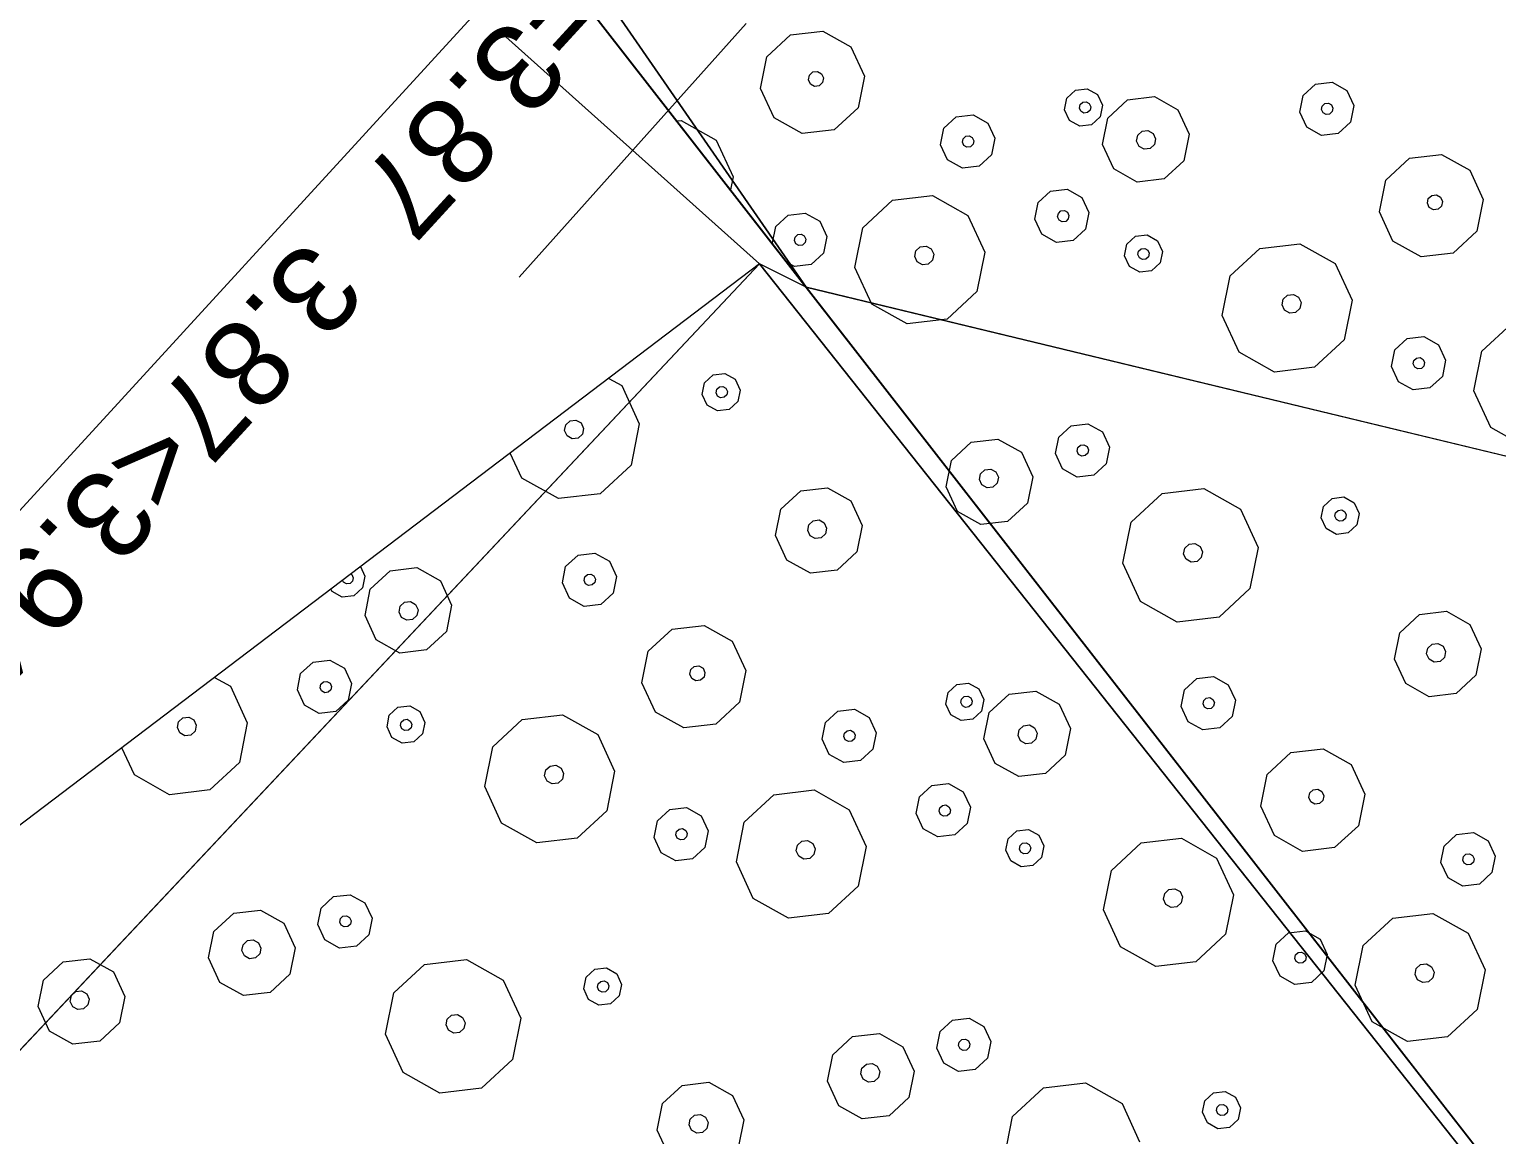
# Model space of a CAD drawing. Header units: metres. Extents: x -2858 to 512, y -1995 to 1252.
# Drawn here: x -927.36 to -923.05, y -895.742 to -892.495 of the extents above; entities that cross this region are included whole.
import ezdxf
from ezdxf.enums import TextEntityAlignment as Align

# ---------------------------------------------------------------- set-up
doc = ezdxf.new("R2010")
doc.units = ezdxf.units.M
for name, color, linetype in [('Calque commun', 7, 'Continuous'), ('Calque11', 7, 'Continuous'), ('Calque27', 7, 'Continuous'), ('Textes', 7, 'Continuous')]:
    doc.layers.add(name, color=color, linetype=linetype)
doc.styles.add('Arial17', font='arial.ttf', dxfattribs={"height": 0.253354})

# ---------------------------------------------------------------- blocks, each defined once
blk = doc.blocks.new('geometrebondepartleger')
at = {"layer": 'Calque11', "color": 7, "linetype": 'Continuous', "lineweight": 9}
blk.add_line((150.3457, 147.4392, 79), (130.1803, 35.9078, 79), dxfattribs=at)
at = {"layer": 'Calque27', "color": 1, "linetype": 'Continuous', "lineweight": 9}
for p, q in [((145, 116.5, 79), (145, 117.5, 79)), ((144.5, 117, 79), (145.5, 117, 79))]:
    blk.add_line(p, q, dxfattribs=at)
blk = doc.blocks.new('pattern')
at = {"layer": 'Calque commun', "color": 54, "linetype": 'Continuous', "lineweight": 9}
for p, q in [((74.8925, 109.1474), (74.9947, 109.2077)), ((74.9947, 109.2077), (75.1128, 109.1965)), ((75.1128, 109.1965), (75.2018, 109.1179)), ((74.8453, 109.0385), (74.8925, 109.1474)), ((75.2018, 109.1179), (75.2276, 109.0021)), ((74.9975, 109.0402), (75.0124, 109.049)), ((75.0124, 109.049), (75.0296, 109.0473)), ((74.8711, 108.9227), (74.8453, 109.0385)), ((74.9906, 109.0243), (74.9975, 109.0402)), ((74.9943, 109.0074), (74.9906, 109.0243)), ((75.0073, 108.996), (74.9943, 109.0074)), ((75.0296, 109.0473), (75.0426, 109.0359)), ((75.0463, 109.019), (75.0394, 109.0031)), ((75.0426, 109.0359), (75.0463, 109.019)), ((74.624, 108.9463), (74.6666, 108.9715)), ((74.6666, 108.9715), (74.7158, 108.9668)), ((74.7158, 108.9668), (74.7529, 108.9341)), ((75.0245, 108.9943), (75.0073, 108.996)), ((75.0394, 109.0031), (75.0245, 108.9943)), ((75.2276, 109.0021), (75.1803, 108.8932)), ((74.6044, 108.901), (74.624, 108.9463)), ((74.7529, 108.9341), (74.7636, 108.8858)), ((74.96, 108.8441), (74.8711, 108.9227)), ((74.6151, 108.8527), (74.6044, 108.901)), ((74.6666, 108.8958), (74.6707, 108.9054)), ((74.6688, 108.8857), (74.6666, 108.8958)), ((74.6766, 108.8788), (74.6688, 108.8857)), ((74.6707, 108.9054), (74.6796, 108.9106)), ((74.6869, 108.8779), (74.6766, 108.8788)), ((74.6796, 108.9106), (74.69, 108.9097)), ((74.6959, 108.8831), (74.6869, 108.8779)), ((74.69, 108.9097), (74.6977, 108.9028)), ((74.7, 108.8927), (74.6959, 108.8831)), ((74.6977, 108.9028), (74.7, 108.8927)), ((74.7636, 108.8858), (74.744, 108.8404)), ((75.1803, 108.8932), (75.0782, 108.8329)), ((75.66, 108.8507), (75.6737, 108.8824)), ((75.6737, 108.8824), (75.7035, 108.9)), ((75.7035, 108.9), (75.738, 108.8967)), ((75.738, 108.8967), (75.7639, 108.8738)), ((74.6522, 108.82), (74.6151, 108.8527)), ((74.744, 108.8404), (74.7014, 108.8153)), ((75.0782, 108.8329), (74.96, 108.8441)), ((75.6675, 108.8169), (75.66, 108.8507)), ((75.6977, 108.8478), (75.7019, 108.8573)), ((75.7, 108.8377), (75.6977, 108.8478)), ((75.7078, 108.8308), (75.7, 108.8377)), ((75.7019, 108.8573), (75.7108, 108.8626)), ((75.7108, 108.8626), (75.7211, 108.8616)), ((75.727, 108.8351), (75.7181, 108.8298)), ((75.7211, 108.8616), (75.7289, 108.8548)), ((75.7312, 108.8446), (75.727, 108.8351)), ((75.7289, 108.8548), (75.7312, 108.8446)), ((75.7714, 108.84), (75.7577, 108.8083)), ((75.7639, 108.8738), (75.7714, 108.84)), ((74.7014, 108.8153), (74.6522, 108.82)), ((75.1683, 108.7714), (75.2109, 108.7965)), ((75.2109, 108.7965), (75.2601, 108.7918)), ((75.2601, 108.7918), (75.2972, 108.7591)), ((75.6934, 108.794), (75.6675, 108.8169)), ((75.7279, 108.7907), (75.6934, 108.794)), ((75.7181, 108.8298), (75.7078, 108.8308)), ((75.7577, 108.8083), (75.7279, 108.7907)), ((75.1487, 108.726), (75.1683, 108.7714)), ((75.2972, 108.7591), (75.308, 108.7108)), ((75.1594, 108.6777), (75.1487, 108.726)), ((75.2109, 108.7209), (75.215, 108.7304)), ((75.2131, 108.7107), (75.2109, 108.7209)), ((75.2209, 108.7039), (75.2131, 108.7107)), ((75.215, 108.7304), (75.2239, 108.7357)), ((75.2312, 108.7029), (75.2209, 108.7039)), ((75.2239, 108.7357), (75.2343, 108.7347)), ((75.2402, 108.7082), (75.2312, 108.7029)), ((75.2343, 108.7347), (75.2421, 108.7278)), ((75.2443, 108.7177), (75.2402, 108.7082)), ((75.2421, 108.7278), (75.2443, 108.7177)), ((75.308, 108.7108), (75.2883, 108.6655)), ((75.8963, 108.6147), (75.9454, 108.7281)), ((75.1965, 108.645), (75.1594, 108.6777)), ((75.2883, 108.6655), (75.2457, 108.6403)), ((75.2457, 108.6403), (75.1965, 108.645)), ((74.7434, 108.5394), (74.8251, 108.5876)), ((74.8251, 108.5876), (74.9197, 108.5786)), ((74.9197, 108.5786), (74.9908, 108.5158)), ((75.9231, 108.494), (75.8963, 108.6147)), ((74.1978, 108.5098), (74.2659, 108.55)), ((74.2659, 108.55), (74.3447, 108.5425)), ((74.3447, 108.5425), (74.404, 108.4901)), ((74.7056, 108.4523), (74.7434, 108.5394)), ((74.1663, 108.4372), (74.1978, 108.5098)), ((74.404, 108.4901), (74.4212, 108.4129)), ((74.9908, 108.5158), (75.0115, 108.4231)), ((75.2209, 108.4494), (75.3231, 108.5098)), ((75.3231, 108.5098), (75.4413, 108.4985)), ((75.4413, 108.4985), (75.5302, 108.42)), ((76.0158, 108.4122), (75.9231, 108.494)), ((74.2736, 108.4372), (74.2885, 108.446)), ((74.2885, 108.446), (74.3057, 108.4444)), ((74.3057, 108.4444), (74.3187, 108.4329)), ((74.7263, 108.3596), (74.7056, 108.4523)), ((74.8219, 108.4409), (74.8274, 108.4536)), ((74.8274, 108.4536), (74.8393, 108.4606)), ((74.8393, 108.4606), (74.8531, 108.4593)), ((74.8531, 108.4593), (74.8635, 108.4502)), ((74.8635, 108.4502), (74.8665, 108.4367)), ((75.1737, 108.3406), (75.2209, 108.4494)), ((76.2453, 108.4633), (76.1388, 108.4005)), ((74.1835, 108.36), (74.1663, 108.4372)), ((74.2667, 108.4213), (74.2736, 108.4372)), ((74.2705, 108.4044), (74.2667, 108.4213)), ((74.2835, 108.393), (74.2705, 108.4044)), ((74.3225, 108.416), (74.3156, 108.4001)), ((74.3187, 108.4329), (74.3225, 108.416)), ((74.4212, 108.4129), (74.3897, 108.3403)), ((74.8249, 108.4274), (74.8219, 108.4409)), ((74.8353, 108.4182), (74.8249, 108.4274)), ((74.849, 108.4169), (74.8353, 108.4182)), ((74.861, 108.424), (74.849, 108.4169)), ((74.8665, 108.4367), (74.861, 108.424)), ((75.0115, 108.4231), (74.9737, 108.336)), ((75.5302, 108.42), (75.556, 108.3042)), ((76.1388, 108.4005), (76.0158, 108.4122)), ((74.2428, 108.3076), (74.1835, 108.36)), ((74.3007, 108.3913), (74.2835, 108.393)), ((74.3156, 108.4001), (74.3007, 108.3913)), ((74.7974, 108.2968), (74.7263, 108.3596)), ((74.3897, 108.3403), (74.3216, 108.3001)), ((74.9737, 108.336), (74.8919, 108.2878)), ((75.1995, 108.2247), (75.1737, 108.3406)), ((75.319, 108.3264), (75.3259, 108.3422)), ((75.3228, 108.3095), (75.319, 108.3264)), ((75.3259, 108.3422), (75.3408, 108.351)), ((75.3408, 108.351), (75.358, 108.3494)), ((75.358, 108.3494), (75.371, 108.3379)), ((75.3748, 108.321), (75.3679, 108.3052)), ((75.371, 108.3379), (75.3748, 108.321)), ((74.3216, 108.3001), (74.2428, 108.3076)), ((74.8919, 108.2878), (74.7974, 108.2968)), ((75.3358, 108.298), (75.3228, 108.3095)), ((75.353, 108.2964), (75.3358, 108.298)), ((75.3679, 108.3052), (75.353, 108.2964)), ((75.556, 108.3042), (75.5088, 108.1953)), ((76.0178, 108.2065), (76.0604, 108.2317)), ((76.0604, 108.2317), (76.1096, 108.227)), ((73.6686, 108.2127), (73.6944, 108.0969)), ((75.2885, 108.1462), (75.1995, 108.2247)), ((75.5088, 108.1953), (75.4066, 108.1349)), ((75.9981, 108.1612), (76.0178, 108.2065)), ((76.1096, 108.227), (76.1467, 108.1942)), ((76.1467, 108.1942), (76.1574, 108.146)), ((75.4066, 108.1349), (75.2885, 108.1462)), ((76.0089, 108.1129), (75.9981, 108.1612)), ((76.0603, 108.156), (76.0645, 108.1656)), ((76.0626, 108.1459), (76.0603, 108.156)), ((76.0704, 108.139), (76.0626, 108.1459)), ((76.0645, 108.1656), (76.0734, 108.1708)), ((76.0734, 108.1708), (76.0838, 108.1699)), ((76.0897, 108.1433), (76.0807, 108.138)), ((76.0838, 108.1699), (76.0915, 108.163)), ((76.0938, 108.1528), (76.0897, 108.1433)), ((76.0915, 108.163), (76.0938, 108.1528)), ((76.1574, 108.146), (76.1378, 108.1006)), ((76.046, 108.0802), (76.0089, 108.1129)), ((76.0807, 108.138), (76.0704, 108.139)), ((76.1378, 108.1006), (76.0952, 108.0755)), ((76.2329, 108.0962), (76.301, 108.1364)), ((76.301, 108.1364), (76.3798, 108.1289)), ((76.3798, 108.1289), (76.439, 108.0765)), ((73.6944, 108.0969), (73.6472, 107.988)), ((74.7716, 108.0267), (74.7913, 108.0721)), ((74.7913, 108.0721), (74.8339, 108.0972)), ((74.8339, 108.0972), (74.8831, 108.0925)), ((74.8831, 108.0925), (74.9202, 108.0598)), ((74.9202, 108.0598), (74.9309, 108.0115)), ((76.0952, 108.0755), (76.046, 108.0802)), ((76.2014, 108.0236), (76.2329, 108.0962)), ((76.439, 108.0765), (76.4563, 107.9993)), ((74.7824, 107.9784), (74.7716, 108.0267)), ((74.8338, 108.0216), (74.8379, 108.0311)), ((74.8361, 108.0115), (74.8338, 108.0216)), ((74.8379, 108.0311), (74.8469, 108.0364)), ((74.8469, 108.0364), (74.8572, 108.0354)), ((74.8572, 108.0354), (74.865, 108.0285)), ((74.8673, 108.0184), (74.8631, 108.0089)), ((74.865, 108.0285), (74.8673, 108.0184)), ((76.2186, 107.9464), (76.2014, 108.0236)), ((76.2944, 108.0062), (76.3013, 108.0221)), ((76.3013, 108.0221), (76.3162, 108.0309)), ((76.3162, 108.0309), (76.3334, 108.0292)), ((76.3334, 108.0292), (76.3464, 108.0178)), ((76.3464, 108.0178), (76.3501, 108.0009)), ((73.6472, 107.988), (73.545, 107.9277)), ((74.1268, 107.9455), (74.1405, 107.9772)), ((74.1405, 107.9772), (74.1703, 107.9948)), ((74.1703, 107.9948), (74.2048, 107.9915)), ((74.2048, 107.9915), (74.2308, 107.9686)), ((74.8194, 107.9457), (74.7824, 107.9784)), ((74.8439, 108.0046), (74.8361, 108.0115)), ((74.8542, 108.0036), (74.8439, 108.0046)), ((74.8631, 108.0089), (74.8542, 108.0036)), ((74.9309, 108.0115), (74.9112, 107.9662)), ((76.2982, 107.9893), (76.2944, 108.0062)), ((76.3111, 107.9779), (76.2982, 107.9893)), ((76.3284, 107.9762), (76.3111, 107.9779)), ((76.3433, 107.985), (76.3284, 107.9762)), ((76.3501, 108.0009), (76.3433, 107.985)), ((76.4563, 107.9993), (76.4248, 107.9267)), ((73.545, 107.9277), (73.4269, 107.939)), ((74.1343, 107.9117), (74.1268, 107.9455)), ((74.1646, 107.9426), (74.1687, 107.9521)), ((74.1668, 107.9325), (74.1646, 107.9426)), ((74.1746, 107.9256), (74.1668, 107.9325)), ((74.1687, 107.9521), (74.1776, 107.9574)), ((74.1776, 107.9574), (74.188, 107.9564)), ((74.1939, 107.9299), (74.1849, 107.9246)), ((74.188, 107.9564), (74.1957, 107.9496)), ((74.198, 107.9394), (74.1939, 107.9299)), ((74.1957, 107.9496), (74.198, 107.9394)), ((74.2383, 107.9349), (74.2245, 107.9031)), ((74.2308, 107.9686), (74.2383, 107.9349)), ((74.8687, 107.941), (74.8194, 107.9457)), ((74.9112, 107.9662), (74.8687, 107.941)), ((75.4718, 107.9067), (75.4856, 107.9385)), ((75.4856, 107.9385), (75.5154, 107.9561)), ((75.5154, 107.9561), (75.5499, 107.9528)), ((75.5499, 107.9528), (75.5758, 107.9299)), ((75.5758, 107.9299), (75.5833, 107.8961)), ((76.2779, 107.894), (76.2186, 107.9464)), ((73.6352, 107.8662), (73.6777, 107.8913)), ((73.6777, 107.8913), (73.727, 107.8866)), ((73.727, 107.8866), (73.764, 107.8539)), ((74.1602, 107.8888), (74.1343, 107.9117)), ((74.1947, 107.8855), (74.1602, 107.8888)), ((74.1849, 107.9246), (74.1746, 107.9256)), ((74.2245, 107.9031), (74.1947, 107.8855)), ((74.4123, 107.8229), (74.5187, 107.8857)), ((74.5187, 107.8857), (74.6417, 107.874)), ((75.4794, 107.873), (75.4718, 107.9067)), ((75.5113, 107.904), (75.5154, 107.9135)), ((75.5135, 107.8939), (75.5113, 107.904)), ((75.5213, 107.887), (75.5135, 107.8939)), ((75.5154, 107.9135), (75.5244, 107.9188)), ((75.5317, 107.886), (75.5213, 107.887)), ((75.5244, 107.9188), (75.5347, 107.9178)), ((75.5406, 107.8913), (75.5317, 107.886)), ((75.5347, 107.9178), (75.5425, 107.9109)), ((75.5447, 107.9008), (75.5406, 107.8913)), ((75.5425, 107.9109), (75.5447, 107.9008)), ((75.5833, 107.8961), (75.5696, 107.8644)), ((76.3567, 107.8865), (76.2779, 107.894)), ((76.4248, 107.9267), (76.3567, 107.8865)), ((73.6155, 107.8208), (73.6352, 107.8662)), ((73.764, 107.8539), (73.7748, 107.8056)), ((74.6417, 107.874), (74.7344, 107.7922)), ((75.5053, 107.8501), (75.4794, 107.873)), ((75.5398, 107.8468), (75.5053, 107.8501)), ((75.5696, 107.8644), (75.5398, 107.8468)), ((76.6734, 107.8186), (76.7416, 107.8588)), ((73.6263, 107.7725), (73.6155, 107.8208)), ((73.6777, 107.8157), (73.6818, 107.8252)), ((73.68, 107.8055), (73.6777, 107.8157)), ((73.6877, 107.7987), (73.68, 107.8055)), ((73.6818, 107.8252), (73.6908, 107.8305)), ((73.6981, 107.7977), (73.6877, 107.7987)), ((73.6908, 107.8305), (73.7011, 107.8295)), ((73.707, 107.803), (73.6981, 107.7977)), ((73.7011, 107.8295), (73.7089, 107.8226)), ((73.7111, 107.8125), (73.707, 107.803)), ((73.7089, 107.8226), (73.7111, 107.8125)), ((73.7748, 107.8056), (73.7551, 107.7603)), ((74.3631, 107.7095), (74.4123, 107.8229)), ((75.1769, 107.7674), (75.245, 107.8077)), ((75.245, 107.8077), (75.3238, 107.8002)), ((75.3238, 107.8002), (75.3831, 107.7478)), ((76.642, 107.746), (76.6734, 107.8186)), ((73.6633, 107.7398), (73.6263, 107.7725)), ((73.7551, 107.7603), (73.7125, 107.7351)), ((74.7344, 107.7922), (74.7613, 107.6715)), ((75.1454, 107.6949), (75.1769, 107.7674)), ((76.7493, 107.746), (76.7642, 107.7548)), ((76.7642, 107.7548), (76.7814, 107.7532)), ((73.7125, 107.7351), (73.6633, 107.7398)), ((74.5312, 107.7096), (74.5461, 107.7184)), ((74.5461, 107.7184), (74.5633, 107.7168)), ((74.5633, 107.7168), (74.5763, 107.7053)), ((75.2525, 107.7031), (75.2674, 107.7119)), ((75.2674, 107.7119), (75.2847, 107.7102)), ((75.3831, 107.7478), (75.4003, 107.6706)), ((75.5446, 107.7018), (75.5872, 107.727)), ((75.5872, 107.727), (75.6364, 107.7223)), ((75.6364, 107.7223), (75.6735, 107.6895)), ((76.6592, 107.6688), (76.642, 107.746)), ((76.7424, 107.7302), (76.7493, 107.746)), ((76.7462, 107.7133), (76.7424, 107.7302)), ((76.7591, 107.7018), (76.7462, 107.7133)), ((76.7814, 107.7532), (76.7944, 107.7417)), ((76.7981, 107.7248), (76.7913, 107.709)), ((76.7944, 107.7417), (76.7981, 107.7248)), ((76.8968, 107.7217), (76.8654, 107.6491)), ((73.2102, 107.6342), (73.292, 107.6824)), ((73.292, 107.6824), (73.3865, 107.6734)), ((73.3865, 107.6734), (73.4576, 107.6106)), ((74.39, 107.5888), (74.3631, 107.7095)), ((74.5243, 107.6937), (74.5312, 107.7096)), ((74.5281, 107.6769), (74.5243, 107.6937)), ((74.541, 107.6654), (74.5281, 107.6769)), ((74.5732, 107.6726), (74.5583, 107.6638)), ((74.58, 107.6884), (74.5732, 107.6726)), ((74.5763, 107.7053), (74.58, 107.6884)), ((74.7613, 107.6715), (74.7121, 107.5581)), ((75.1626, 107.6177), (75.1454, 107.6949)), ((75.2456, 107.6872), (75.2525, 107.7031)), ((75.2494, 107.6703), (75.2456, 107.6872)), ((75.2624, 107.6588), (75.2494, 107.6703)), ((75.2847, 107.7102), (75.2976, 107.6988)), ((75.3014, 107.6819), (75.2945, 107.666)), ((75.2976, 107.6988), (75.3014, 107.6819)), ((75.4003, 107.6706), (75.3688, 107.598)), ((75.5249, 107.6564), (75.5446, 107.7018)), ((75.59, 107.6638), (75.5989, 107.6691)), ((75.5989, 107.6691), (75.6092, 107.6681)), ((75.6735, 107.6895), (75.6842, 107.6413)), ((76.7185, 107.6164), (76.6592, 107.6688)), ((76.7764, 107.7002), (76.7591, 107.7018)), ((76.7913, 107.709), (76.7764, 107.7002)), ((73.1725, 107.5471), (73.2102, 107.6342)), ((74.5583, 107.6638), (74.541, 107.6654)), ((75.2796, 107.6572), (75.2624, 107.6588)), ((75.2945, 107.666), (75.2796, 107.6572)), ((75.5357, 107.6082), (75.5249, 107.6564)), ((75.5858, 107.6543), (75.59, 107.6638)), ((75.5881, 107.6441), (75.5858, 107.6543)), ((75.5959, 107.6372), (75.5881, 107.6441)), ((75.6062, 107.6363), (75.5959, 107.6372)), ((75.6152, 107.6415), (75.6062, 107.6363)), ((75.6092, 107.6681), (75.617, 107.6612)), ((75.6193, 107.6511), (75.6152, 107.6415)), ((75.617, 107.6612), (75.6193, 107.6511)), ((75.6842, 107.6413), (75.6645, 107.5959)), ((76.8654, 107.6491), (76.7972, 107.6089)), ((73.4576, 107.6106), (73.4783, 107.5179)), ((73.6878, 107.5442), (73.79, 107.6046)), ((73.79, 107.6046), (73.9081, 107.5933)), ((73.9081, 107.5933), (73.997, 107.5148)), ((74.4826, 107.507), (74.39, 107.5888)), ((75.2219, 107.5653), (75.1626, 107.6177)), ((75.3688, 107.598), (75.3007, 107.5578)), ((75.5727, 107.5755), (75.5357, 107.6082)), ((75.6645, 107.5959), (75.622, 107.5708)), ((75.835, 107.551), (75.9372, 107.6114)), ((75.9372, 107.6114), (76.0553, 107.6001)), ((76.0553, 107.6001), (76.1442, 107.5216)), ((76.7972, 107.6089), (76.7185, 107.6164)), ((73.1931, 107.4544), (73.1725, 107.5471)), ((73.2887, 107.5357), (73.2942, 107.5484)), ((73.2942, 107.5484), (73.3061, 107.5555)), ((73.3061, 107.5555), (73.3199, 107.5541)), ((73.3199, 107.5541), (73.3303, 107.545)), ((73.3303, 107.545), (73.3333, 107.5315)), ((73.6406, 107.4354), (73.6878, 107.5442)), ((74.7121, 107.5581), (74.6057, 107.4953)), ((75.3007, 107.5578), (75.2219, 107.5653)), ((75.622, 107.5708), (75.5727, 107.5755)), ((75.7878, 107.4422), (75.835, 107.551)), ((73.2917, 107.5222), (73.2887, 107.5357)), ((73.3021, 107.513), (73.2917, 107.5222)), ((73.3159, 107.5117), (73.3021, 107.513)), ((73.3278, 107.5188), (73.3159, 107.5117)), ((73.3333, 107.5315), (73.3278, 107.5188)), ((73.4783, 107.5179), (73.4405, 107.4309)), ((73.997, 107.5148), (74.0228, 107.399)), ((74.6057, 107.4953), (74.4826, 107.507)), ((75.2694, 107.4892), (75.2832, 107.521)), ((75.2832, 107.521), (75.313, 107.5386)), ((75.3051, 107.4888), (75.3092, 107.4984)), ((75.3092, 107.4984), (75.3182, 107.5037)), ((75.313, 107.5386), (75.3475, 107.5353)), ((75.3182, 107.5037), (75.3285, 107.5027)), ((75.3285, 107.5027), (75.3363, 107.4958)), ((75.3475, 107.5353), (75.3734, 107.5124)), ((75.3734, 107.5124), (75.3809, 107.4786)), ((76.1442, 107.5216), (76.1701, 107.4057)), ((73.2643, 107.3916), (73.1931, 107.4544)), ((75.277, 107.4554), (75.2694, 107.4892)), ((75.3029, 107.4325), (75.277, 107.4554)), ((75.3073, 107.4787), (75.3051, 107.4888)), ((75.3151, 107.4718), (75.3073, 107.4787)), ((75.3255, 107.4709), (75.3151, 107.4718)), ((75.3344, 107.4761), (75.3255, 107.4709)), ((75.3385, 107.4857), (75.3344, 107.4761)), ((75.3363, 107.4958), (75.3385, 107.4857)), ((75.3809, 107.4786), (75.3672, 107.4468)), ((73.4405, 107.4309), (73.3588, 107.3826)), ((73.6664, 107.3195), (73.6406, 107.4354)), ((73.7859, 107.4212), (73.7927, 107.437)), ((73.7896, 107.4043), (73.7859, 107.4212)), ((73.7927, 107.437), (73.8076, 107.4458)), ((73.8076, 107.4458), (73.8249, 107.4442)), ((73.8249, 107.4442), (73.8378, 107.4327)), ((73.8416, 107.4158), (73.8347, 107.4)), ((73.8378, 107.4327), (73.8416, 107.4158)), ((75.3374, 107.4293), (75.3029, 107.4325)), ((75.3672, 107.4468), (75.3374, 107.4293)), ((75.8136, 107.3263), (75.7878, 107.4422)), ((75.9331, 107.4279), (75.9399, 107.4438)), ((75.9368, 107.411), (75.9331, 107.4279)), ((75.9498, 107.3996), (75.9368, 107.411)), ((75.9399, 107.4438), (75.9549, 107.4526)), ((75.9549, 107.4526), (75.9721, 107.451)), ((75.9721, 107.451), (75.9851, 107.4395)), ((75.9888, 107.4226), (75.9819, 107.4068)), ((75.9851, 107.4395), (75.9888, 107.4226)), ((73.3588, 107.3826), (73.2643, 107.3916)), ((73.8026, 107.3928), (73.7896, 107.4043)), ((73.8198, 107.3912), (73.8026, 107.3928)), ((73.8347, 107.4), (73.8198, 107.3912)), ((74.0228, 107.399), (73.9756, 107.2901)), ((75.5665, 107.35), (75.6091, 107.3751)), ((75.6091, 107.3751), (75.6583, 107.3704)), ((75.6583, 107.3704), (75.6954, 107.3377)), ((75.967, 107.398), (75.9498, 107.3996)), ((75.9819, 107.4068), (75.967, 107.398)), ((76.1701, 107.4057), (76.1228, 107.2969)), ((74.4846, 107.3013), (74.5272, 107.3265)), ((74.5272, 107.3265), (74.5764, 107.3218)), ((75.5469, 107.3046), (75.5665, 107.35)), ((75.6954, 107.3377), (75.7061, 107.2894)), ((75.9025, 107.2478), (75.8136, 107.3263)), ((73.7553, 107.241), (73.6664, 107.3195)), ((73.9756, 107.2901), (73.8734, 107.2298)), ((74.465, 107.256), (74.4846, 107.3013)), ((74.5764, 107.3218), (74.6135, 107.289)), ((74.6135, 107.289), (74.6243, 107.2408)), ((75.5576, 107.2563), (75.5469, 107.3046)), ((75.6091, 107.2995), (75.6132, 107.309)), ((75.6113, 107.2894), (75.6091, 107.2995)), ((75.6191, 107.2825), (75.6113, 107.2894)), ((75.6132, 107.309), (75.6221, 107.3143)), ((75.6294, 107.2815), (75.6191, 107.2825)), ((75.6221, 107.3143), (75.6325, 107.3133)), ((75.6384, 107.2868), (75.6294, 107.2815)), ((75.6325, 107.3133), (75.6402, 107.3064)), ((75.6425, 107.2963), (75.6384, 107.2868)), ((75.6402, 107.3064), (75.6425, 107.2963)), ((75.7061, 107.2894), (75.6865, 107.2441)), ((76.1228, 107.2969), (76.0207, 107.2365)), ((76.6024, 107.2543), (76.6162, 107.2861)), ((76.6162, 107.2861), (76.646, 107.3037)), ((76.646, 107.3037), (76.6805, 107.3004)), ((76.6805, 107.3004), (76.7064, 107.2775)), ((73.8734, 107.2298), (73.7553, 107.241)), ((74.4757, 107.2077), (74.465, 107.256)), ((74.5272, 107.2508), (74.5313, 107.2604)), ((74.5294, 107.2407), (74.5272, 107.2508)), ((74.5372, 107.2338), (74.5294, 107.2407)), ((74.5313, 107.2604), (74.5402, 107.2656)), ((74.5402, 107.2656), (74.5506, 107.2647)), ((74.5565, 107.2381), (74.5475, 107.2328)), ((74.5506, 107.2647), (74.5584, 107.2578)), ((74.5606, 107.2477), (74.5565, 107.2381)), ((74.5584, 107.2578), (74.5606, 107.2477)), ((74.6243, 107.2408), (74.6046, 107.1954)), ((75.5947, 107.2236), (75.5576, 107.2563)), ((75.6865, 107.2441), (75.6439, 107.2189)), ((76.0207, 107.2365), (75.9025, 107.2478)), ((76.61, 107.2205), (76.6024, 107.2543)), ((76.6402, 107.2515), (76.6444, 107.261)), ((76.6425, 107.2413), (76.6402, 107.2515)), ((76.6503, 107.2345), (76.6425, 107.2413)), ((76.6444, 107.261), (76.6533, 107.2663)), ((76.6533, 107.2663), (76.6636, 107.2653)), ((76.6695, 107.2387), (76.6606, 107.2335)), ((76.6636, 107.2653), (76.6714, 107.2584)), ((76.6737, 107.2483), (76.6695, 107.2387)), ((76.6714, 107.2584), (76.6737, 107.2483)), ((76.7139, 107.2437), (76.7002, 107.2119)), ((76.7064, 107.2775), (76.7139, 107.2437)), ((74.5128, 107.175), (74.4757, 107.2077)), ((74.5475, 107.2328), (74.5372, 107.2338)), ((74.6046, 107.1954), (74.562, 107.1703)), ((74.6997, 107.191), (74.7678, 107.2312)), ((74.7678, 107.2312), (74.8466, 107.2237)), ((74.8466, 107.2237), (74.9059, 107.1713)), ((75.6439, 107.2189), (75.5947, 107.2236)), ((76.1108, 107.175), (76.1534, 107.2001)), ((76.1534, 107.2001), (76.2026, 107.1954)), ((76.2026, 107.1954), (76.2397, 107.1627)), ((76.6359, 107.1976), (76.61, 107.2205)), ((76.6704, 107.1943), (76.6359, 107.1976)), ((76.6606, 107.2335), (76.6503, 107.2345)), ((76.7002, 107.2119), (76.6704, 107.1943)), ((76.8879, 107.1317), (76.9944, 107.1946)), ((76.9944, 107.1946), (77.1174, 107.1828)), ((73.2384, 107.1215), (73.2581, 107.1669)), ((73.2581, 107.1669), (73.3007, 107.192)), ((73.3007, 107.192), (73.3499, 107.1873)), ((73.3499, 107.1873), (73.387, 107.1546)), ((73.387, 107.1546), (73.3977, 107.1063)), ((74.562, 107.1703), (74.5128, 107.175)), ((74.6682, 107.1184), (74.6997, 107.191)), ((74.9059, 107.1713), (74.9231, 107.0941)), ((76.0912, 107.1296), (76.1108, 107.175)), ((76.2397, 107.1627), (76.2505, 107.1145)), ((77.1174, 107.1828), (77.2101, 107.101)), ((73.2492, 107.0732), (73.2384, 107.1215)), ((73.3006, 107.1164), (73.3048, 107.1259)), ((73.3029, 107.1063), (73.3006, 107.1164)), ((73.3048, 107.1259), (73.3137, 107.1312)), ((73.3137, 107.1312), (73.3241, 107.1302)), ((73.3241, 107.1302), (73.3318, 107.1233)), ((73.3341, 107.1132), (73.33, 107.1037)), ((73.3318, 107.1233), (73.3341, 107.1132)), ((74.6854, 107.0412), (74.6682, 107.1184)), ((74.7612, 107.101), (74.7681, 107.1169)), ((74.7681, 107.1169), (74.783, 107.1257)), ((74.783, 107.1257), (74.8002, 107.124)), ((74.8002, 107.124), (74.8132, 107.1126)), ((74.8132, 107.1126), (74.817, 107.0957)), ((76.1019, 107.0814), (76.0912, 107.1296)), ((76.1534, 107.1245), (76.1575, 107.134)), ((76.1556, 107.1144), (76.1534, 107.1245)), ((76.1634, 107.1075), (76.1556, 107.1144)), ((76.1575, 107.134), (76.1664, 107.1393)), ((76.1664, 107.1393), (76.1768, 107.1383)), ((76.1827, 107.1118), (76.1737, 107.1065)), ((76.1768, 107.1383), (76.1846, 107.1315)), ((76.1868, 107.1213), (76.1827, 107.1118)), ((76.1846, 107.1315), (76.1868, 107.1213)), ((76.2505, 107.1145), (76.2308, 107.0691)), ((76.8388, 107.0183), (76.8879, 107.1317)), ((73.2863, 107.0405), (73.2492, 107.0732)), ((73.3107, 107.0994), (73.3029, 107.1063)), ((73.321, 107.0984), (73.3107, 107.0994)), ((73.33, 107.1037), (73.321, 107.0984)), ((73.3977, 107.1063), (73.3781, 107.061)), ((74.765, 107.0841), (74.7612, 107.101)), ((74.778, 107.0727), (74.765, 107.0841)), ((74.7952, 107.071), (74.778, 107.0727)), ((74.8101, 107.0798), (74.7952, 107.071)), ((74.817, 107.0957), (74.8101, 107.0798)), ((74.9231, 107.0941), (74.8916, 107.0215)), ((76.139, 107.0487), (76.1019, 107.0814)), ((76.1737, 107.1065), (76.1634, 107.1075)), ((76.2308, 107.0691), (76.1882, 107.044)), ((77.2101, 107.101), (77.237, 106.9804)), ((73.3355, 107.0358), (73.2863, 107.0405)), ((73.3781, 107.061), (73.3355, 107.0358)), ((73.9387, 107.0015), (73.9524, 107.0333)), ((73.9524, 107.0333), (73.9822, 107.0509)), ((73.9822, 107.0509), (74.0167, 107.0476)), ((74.0167, 107.0476), (74.0426, 107.0247)), ((74.0426, 107.0247), (74.0502, 106.9909)), ((74.7447, 106.9888), (74.6854, 107.0412)), ((76.1882, 107.044), (76.139, 107.0487)), ((77.0069, 107.0185), (77.0218, 107.0273)), ((77.0218, 107.0273), (77.039, 107.0256)), ((77.039, 107.0256), (77.052, 107.0142)), ((73.9462, 106.9678), (73.9387, 107.0015)), ((73.9781, 106.9988), (73.9822, 107.0083)), ((73.9804, 106.9887), (73.9781, 106.9988)), ((73.9881, 106.9818), (73.9804, 106.9887)), ((73.9822, 107.0083), (73.9912, 107.0136)), ((73.9985, 106.9808), (73.9881, 106.9818)), ((73.9912, 107.0136), (74.0015, 107.0126)), ((74.0074, 106.9861), (73.9985, 106.9808)), ((74.0015, 107.0126), (74.0093, 107.0057)), ((74.0116, 106.9956), (74.0074, 106.9861)), ((74.0093, 107.0057), (74.0116, 106.9956)), ((74.0502, 106.9909), (74.0364, 106.9592)), ((74.8235, 106.9813), (74.7447, 106.9888)), ((74.8916, 107.0215), (74.8235, 106.9813)), ((75.6859, 106.943), (75.7677, 106.9913)), ((75.7677, 106.9913), (75.8622, 106.9823)), ((75.8622, 106.9823), (75.9333, 106.9194)), ((76.8656, 106.8977), (76.8388, 107.0183)), ((77, 107.0026), (77.0069, 107.0185)), ((77.0037, 106.9857), (77, 107.0026)), ((77.0167, 106.9742), (77.0037, 106.9857)), ((77.0488, 106.9814), (77.0339, 106.9726)), ((77.0557, 106.9973), (77.0488, 106.9814)), ((77.052, 107.0142), (77.0557, 106.9973)), ((77.237, 106.9804), (77.1878, 106.867)), ((73.9721, 106.9449), (73.9462, 106.9678)), ((74.0066, 106.9416), (73.9721, 106.9449)), ((74.0364, 106.9592), (74.0066, 106.9416)), ((75.1403, 106.9134), (75.2084, 106.9536)), ((75.2084, 106.9536), (75.2871, 106.9461)), ((75.2871, 106.9461), (75.3465, 106.8937)), ((75.6481, 106.8559), (75.6859, 106.943)), ((77.0339, 106.9726), (77.0167, 106.9742)), ((73.6437, 106.8623), (73.7118, 106.9025)), ((73.7118, 106.9025), (73.7906, 106.895)), ((73.7906, 106.895), (73.8499, 106.8426)), ((75.1088, 106.8408), (75.1403, 106.9134)), ((75.3465, 106.8937), (75.3636, 106.8165)), ((75.9333, 106.9194), (75.954, 106.8268)), ((76.1634, 106.8531), (76.2656, 106.9134)), ((76.2656, 106.9134), (76.3838, 106.9022)), ((76.3838, 106.9022), (76.4727, 106.8236)), ((76.9583, 106.8158), (76.8656, 106.8977)), ((73.6122, 106.7897), (73.6437, 106.8623)), ((75.2161, 106.8408), (75.231, 106.8496)), ((75.231, 106.8496), (75.2482, 106.848)), ((75.6688, 106.7633), (75.6481, 106.8559)), ((75.7644, 106.8446), (75.7699, 106.8572)), ((75.7699, 106.8572), (75.7818, 106.8643)), ((75.7818, 106.8643), (75.7956, 106.863)), ((75.7956, 106.863), (75.806, 106.8538)), ((75.806, 106.8538), (75.809, 106.8403)), ((76.1162, 106.7442), (76.1634, 106.8531)), ((77.1878, 106.867), (77.0813, 106.8041)), ((73.7194, 106.7979), (73.7343, 106.8067)), ((73.7343, 106.8067), (73.7515, 106.805)), ((73.8499, 106.8426), (73.8671, 106.7654)), ((74.0114, 106.7966), (74.054, 106.8218)), ((74.054, 106.8218), (74.1032, 106.8171)), ((74.1032, 106.8171), (74.1403, 106.7843)), ((75.126, 106.7636), (75.1088, 106.8408)), ((75.2092, 106.825), (75.2161, 106.8408)), ((75.213, 106.8081), (75.2092, 106.825)), ((75.226, 106.7966), (75.213, 106.8081)), ((75.2482, 106.848), (75.2612, 106.8365)), ((75.265, 106.8196), (75.2581, 106.8038)), ((75.2612, 106.8365), (75.265, 106.8196)), ((75.3636, 106.8165), (75.3322, 106.7439)), ((75.7674, 106.831), (75.7644, 106.8446)), ((75.7778, 106.8219), (75.7674, 106.831)), ((75.7915, 106.8206), (75.7778, 106.8219)), ((75.8035, 106.8276), (75.7915, 106.8206)), ((75.809, 106.8403), (75.8035, 106.8276)), ((75.954, 106.8268), (75.9162, 106.7397)), ((76.4727, 106.8236), (76.4985, 106.7078)), ((77.0813, 106.8041), (76.9583, 106.8158)), ((73.6294, 106.7125), (73.6122, 106.7897)), ((73.7125, 106.782), (73.7194, 106.7979)), ((73.7162, 106.7651), (73.7125, 106.782)), ((73.7292, 106.7536), (73.7162, 106.7651)), ((73.7515, 106.805), (73.7645, 106.7936)), ((73.7682, 106.7767), (73.7613, 106.7608)), ((73.7645, 106.7936), (73.7682, 106.7767)), ((73.8671, 106.7654), (73.8356, 106.6928)), ((73.9918, 106.7513), (74.0114, 106.7966)), ((74.0568, 106.7586), (74.0657, 106.7639)), ((74.0657, 106.7639), (74.0761, 106.7629)), ((74.1403, 106.7843), (74.151, 106.7361)), ((75.1853, 106.7112), (75.126, 106.7636)), ((75.2432, 106.795), (75.226, 106.7966)), ((75.2581, 106.8038), (75.2432, 106.795)), ((73.7464, 106.752), (73.7292, 106.7536)), ((73.7613, 106.7608), (73.7464, 106.752)), ((74.0025, 106.703), (73.9918, 106.7513)), ((74.0527, 106.7491), (74.0568, 106.7586)), ((74.0549, 106.7389), (74.0527, 106.7491)), ((74.0627, 106.7321), (74.0549, 106.7389)), ((74.073, 106.7311), (74.0627, 106.7321)), ((74.082, 106.7363), (74.073, 106.7311)), ((74.0761, 106.7629), (74.0839, 106.756)), ((74.0861, 106.7459), (74.082, 106.7363)), ((74.0839, 106.756), (74.0861, 106.7459)), ((74.151, 106.7361), (74.1314, 106.6907)), ((75.3322, 106.7439), (75.2641, 106.7037)), ((75.7399, 106.7004), (75.6688, 106.7633)), ((75.9162, 106.7397), (75.8344, 106.6914)), ((76.142, 106.6284), (76.1162, 106.7442)), ((76.2615, 106.73), (76.2684, 106.7459)), ((76.2653, 106.7131), (76.2615, 106.73)), ((76.2684, 106.7459), (76.2833, 106.7547)), ((76.2833, 106.7547), (76.3005, 106.753)), ((76.3005, 106.753), (76.3135, 106.7416)), ((76.3173, 106.7247), (76.3104, 106.7088)), ((76.3135, 106.7416), (76.3173, 106.7247)), ((73.6887, 106.6601), (73.6294, 106.7125)), ((73.8356, 106.6928), (73.7675, 106.6526)), ((74.0396, 106.6703), (74.0025, 106.703)), ((74.1314, 106.6907), (74.0888, 106.6656)), ((74.3018, 106.6458), (74.404, 106.7062)), ((74.404, 106.7062), (74.5221, 106.6949)), ((74.5221, 106.6949), (74.6111, 106.6164)), ((75.2641, 106.7037), (75.1853, 106.7112)), ((75.8344, 106.6914), (75.7399, 106.7004)), ((76.2783, 106.7017), (76.2653, 106.7131)), ((76.2955, 106.7), (76.2783, 106.7017)), ((76.3104, 106.7088), (76.2955, 106.7)), ((76.4985, 106.7078), (76.4513, 106.5989)), ((73.7675, 106.6526), (73.6887, 106.6601)), ((74.0888, 106.6656), (74.0396, 106.6703)), ((74.2546, 106.537), (74.3018, 106.6458)), ((76.9603, 106.6102), (77.0029, 106.6353)), ((77.0029, 106.6353), (77.0521, 106.6306)), ((73.7363, 106.584), (73.75, 106.6158)), ((73.75, 106.6158), (73.7798, 106.6334)), ((73.7719, 106.5837), (73.776, 106.5932)), ((73.776, 106.5932), (73.785, 106.5985)), ((73.7798, 106.6334), (73.8143, 106.6301)), ((73.785, 106.5985), (73.7953, 106.5975)), ((73.7953, 106.5975), (73.8031, 106.5906)), ((73.8143, 106.6301), (73.8402, 106.6072)), ((73.8402, 106.6072), (73.8478, 106.5734)), ((74.6111, 106.6164), (74.6369, 106.5005)), ((76.231, 106.5498), (76.142, 106.6284)), ((76.4513, 106.5989), (76.3491, 106.5386)), ((76.9407, 106.5648), (76.9603, 106.6102)), ((77.0521, 106.6306), (77.0892, 106.5979)), ((77.0892, 106.5979), (77.0999, 106.5496)), ((73.7438, 106.5502), (73.7363, 106.584)), ((73.7697, 106.5273), (73.7438, 106.5502)), ((73.7742, 106.5735), (73.7719, 106.5837)), ((73.782, 106.5667), (73.7742, 106.5735)), ((73.7923, 106.5657), (73.782, 106.5667)), ((73.8012, 106.5709), (73.7923, 106.5657)), ((73.8054, 106.5805), (73.8012, 106.5709)), ((73.8031, 106.5906), (73.8054, 106.5805)), ((73.8478, 106.5734), (73.834, 106.5416)), ((76.3491, 106.5386), (76.231, 106.5498)), ((76.9514, 106.5165), (76.9407, 106.5648)), ((77.0028, 106.5597), (77.007, 106.5692)), ((77.0051, 106.5495), (77.0028, 106.5597)), ((77.0129, 106.5427), (77.0051, 106.5495)), ((77.007, 106.5692), (77.0159, 106.5745)), ((77.0159, 106.5745), (77.0263, 106.5735)), ((77.0263, 106.5735), (77.034, 106.5666)), ((77.0363, 106.5565), (77.0322, 106.547)), ((77.034, 106.5666), (77.0363, 106.5565)), ((77.0999, 106.5496), (77.0803, 106.5043)), ((73.8042, 106.5241), (73.7697, 106.5273)), ((73.834, 106.5416), (73.8042, 106.5241)), ((74.2804, 106.4211), (74.2546, 106.537)), ((74.3999, 106.5227), (74.4068, 106.5386)), ((74.4037, 106.5059), (74.3999, 106.5227)), ((74.4166, 106.4944), (74.4037, 106.5059)), ((74.4068, 106.5386), (74.4217, 106.5474)), ((74.4217, 106.5474), (74.4389, 106.5458)), ((74.4389, 106.5458), (74.4519, 106.5343)), ((74.4556, 106.5174), (74.4488, 106.5016)), ((74.4519, 106.5343), (74.4556, 106.5174)), ((76.9885, 106.4838), (76.9514, 106.5165)), ((77.0232, 106.5417), (77.0129, 106.5427)), ((77.0322, 106.547), (77.0232, 106.5417)), ((77.1754, 106.4998), (77.2435, 106.54)), ((77.2435, 106.54), (77.3223, 106.5325)), ((77.3223, 106.5325), (77.3815, 106.4801)), ((74.0334, 106.4448), (74.0759, 106.4699)), ((74.0759, 106.4699), (74.1251, 106.4652)), ((74.1251, 106.4652), (74.1622, 106.4325)), ((74.4339, 106.4928), (74.4166, 106.4944)), ((74.4488, 106.5016), (74.4339, 106.4928)), ((74.6369, 106.5005), (74.5897, 106.3917)), ((75.7141, 106.4304), (75.7338, 106.4757)), ((75.7338, 106.4757), (75.7764, 106.5008)), ((75.7764, 106.5008), (75.8256, 106.4962)), ((75.8256, 106.4962), (75.8626, 106.4634)), ((75.8626, 106.4634), (75.8734, 106.4152)), ((77.0377, 106.4791), (76.9885, 106.4838)), ((77.0803, 106.5043), (77.0377, 106.4791)), ((77.1439, 106.4272), (77.1754, 106.4998)), ((77.3815, 106.4801), (77.3988, 106.4029)), ((74.0137, 106.3994), (74.0334, 106.4448)), ((74.1622, 106.4325), (74.173, 106.3842)), ((74.3694, 106.3426), (74.2804, 106.4211)), ((75.7249, 106.3821), (75.7141, 106.4304)), ((75.7763, 106.4252), (75.7804, 106.4348)), ((75.7786, 106.4151), (75.7763, 106.4252)), ((75.7804, 106.4348), (75.7894, 106.44)), ((75.7894, 106.44), (75.7997, 106.439)), ((75.7997, 106.439), (75.8075, 106.4322)), ((75.8098, 106.422), (75.8056, 106.4125)), ((75.8075, 106.4322), (75.8098, 106.422)), ((77.1611, 106.35), (77.1439, 106.4272)), ((77.2369, 106.4099), (77.2438, 106.4257)), ((77.2438, 106.4257), (77.2587, 106.4345)), ((77.2587, 106.4345), (77.2759, 106.4329)), ((77.2759, 106.4329), (77.2889, 106.4214)), ((77.2889, 106.4214), (77.2926, 106.4045)), ((74.0244, 106.3512), (74.0137, 106.3994)), ((74.0759, 106.3943), (74.08, 106.4038)), ((74.0781, 106.3842), (74.0759, 106.3943)), ((74.0859, 106.3773), (74.0781, 106.3842)), ((74.08, 106.4038), (74.089, 106.4091)), ((74.0963, 106.3763), (74.0859, 106.3773)), ((74.089, 106.4091), (74.0993, 106.4081)), ((74.1052, 106.3816), (74.0963, 106.3763)), ((74.0993, 106.4081), (74.1071, 106.4012)), ((74.1093, 106.3911), (74.1052, 106.3816)), ((74.1071, 106.4012), (74.1093, 106.3911)), ((74.173, 106.3842), (74.1533, 106.3389)), ((74.5897, 106.3917), (74.4875, 106.3313)), ((75.0693, 106.3491), (75.083, 106.3809)), ((75.083, 106.3809), (75.1128, 106.3985)), ((75.1128, 106.3985), (75.1473, 106.3952)), ((75.1473, 106.3952), (75.1732, 106.3723)), ((75.7619, 106.3494), (75.7249, 106.3821)), ((75.7864, 106.4082), (75.7786, 106.4151)), ((75.7967, 106.4072), (75.7864, 106.4082)), ((75.8056, 106.4125), (75.7967, 106.4072)), ((75.8734, 106.4152), (75.8537, 106.3698)), ((77.2407, 106.393), (77.2369, 106.4099)), ((77.2536, 106.3815), (77.2407, 106.393)), ((77.2709, 106.3799), (77.2536, 106.3815)), ((77.2858, 106.3887), (77.2709, 106.3799)), ((77.2926, 106.4045), (77.2858, 106.3887)), ((77.3988, 106.4029), (77.3673, 106.3304)), ((74.0615, 106.3184), (74.0244, 106.3512)), ((74.1533, 106.3389), (74.1107, 106.3137)), ((74.4875, 106.3313), (74.3694, 106.3426)), ((75.0768, 106.3153), (75.0693, 106.3491)), ((75.1071, 106.3463), (75.1112, 106.3558)), ((75.1093, 106.3361), (75.1071, 106.3463)), ((75.1171, 106.3293), (75.1093, 106.3361)), ((75.1112, 106.3558), (75.1201, 106.3611)), ((75.1201, 106.3611), (75.1305, 106.3601)), ((75.1364, 106.3335), (75.1274, 106.3283)), ((75.1305, 106.3601), (75.1382, 106.3532)), ((75.1405, 106.3431), (75.1364, 106.3335)), ((75.1382, 106.3532), (75.1405, 106.3431)), ((75.1808, 106.3385), (75.167, 106.3067)), ((75.1732, 106.3723), (75.1808, 106.3385)), ((75.8112, 106.3447), (75.7619, 106.3494)), ((75.8537, 106.3698), (75.8112, 106.3447)), ((76.4143, 106.3104), (76.4281, 106.3421)), ((76.4281, 106.3421), (76.4579, 106.3597)), ((76.4579, 106.3597), (76.4924, 106.3564)), ((76.4924, 106.3564), (76.5183, 106.3335)), ((76.5183, 106.3335), (76.5258, 106.2998)), ((77.2204, 106.2976), (77.1611, 106.35)), ((74.1107, 106.3137), (74.0615, 106.3184)), ((74.5777, 106.2698), (74.6202, 106.2949)), ((74.6202, 106.2949), (74.6695, 106.2903)), ((74.6695, 106.2903), (74.7065, 106.2575)), ((75.1027, 106.2924), (75.0768, 106.3153)), ((75.1372, 106.2891), (75.1027, 106.2924)), ((75.1274, 106.3283), (75.1171, 106.3293)), ((75.167, 106.3067), (75.1372, 106.2891)), ((75.3548, 106.2265), (75.4612, 106.2894)), ((75.4612, 106.2894), (75.5842, 106.2776)), ((76.4219, 106.2766), (76.4143, 106.3104)), ((76.4538, 106.3076), (76.4579, 106.3172)), ((76.456, 106.2975), (76.4538, 106.3076)), ((76.4638, 106.2906), (76.456, 106.2975)), ((76.4579, 106.3172), (76.4669, 106.3224)), ((76.4742, 106.2896), (76.4638, 106.2906)), ((76.4669, 106.3224), (76.4772, 106.3214)), ((76.4831, 106.2949), (76.4742, 106.2896)), ((76.4772, 106.3214), (76.485, 106.3146)), ((76.4872, 106.3044), (76.4831, 106.2949)), ((76.485, 106.3146), (76.4872, 106.3044)), ((76.5258, 106.2998), (76.5121, 106.268)), ((77.2992, 106.2901), (77.2204, 106.2976)), ((77.3673, 106.3304), (77.2992, 106.2901)), ((74.558, 106.2244), (74.5777, 106.2698)), ((74.7065, 106.2575), (74.7119, 106.2336)), ((75.5842, 106.2776), (75.6769, 106.1958)), ((76.4478, 106.2537), (76.4219, 106.2766)), ((76.4823, 106.2504), (76.4478, 106.2537)), ((76.5121, 106.268), (76.4823, 106.2504)), ((77.616, 106.2222), (77.6841, 106.2624)), ((77.6841, 106.2624), (77.7628, 106.2549)), ((77.7628, 106.2549), (77.8221, 106.2026)), ((74.5687, 106.1762), (74.558, 106.2244)), ((74.6202, 106.2193), (74.6243, 106.2288)), ((74.6225, 106.2092), (74.6202, 106.2193)), ((74.6302, 106.2023), (74.6225, 106.2092)), ((74.6243, 106.2288), (74.6333, 106.2341)), ((74.6333, 106.2341), (74.6436, 106.2331)), ((74.6495, 106.2066), (74.6406, 106.2013)), ((74.6436, 106.2331), (74.6514, 106.2263)), ((74.6536, 106.2161), (74.6495, 106.2066)), ((74.6514, 106.2263), (74.6536, 106.2161)), ((75.3056, 106.1131), (75.3548, 106.2265)), ((76.1194, 106.1711), (76.1875, 106.2113)), ((76.1875, 106.2113), (76.2663, 106.2038)), ((76.2663, 106.2038), (76.3256, 106.1515)), ((77.5845, 106.1497), (77.616, 106.2222)), ((74.6058, 106.1435), (74.5687, 106.1762)), ((74.6406, 106.2013), (74.6302, 106.2023)), ((74.6976, 106.1639), (74.655, 106.1388)), ((74.7004, 106.1704), (74.6976, 106.1639)), ((75.6769, 106.1958), (75.7038, 106.0752)), ((76.0879, 106.0985), (76.1194, 106.1711)), ((77.8221, 106.2026), (77.8393, 106.1254)), ((74.655, 106.1388), (74.6058, 106.1435)), ((75.4737, 106.1133), (75.4886, 106.1221)), ((75.4886, 106.1221), (75.5058, 106.1204)), ((75.5058, 106.1204), (75.5188, 106.109)), ((76.3256, 106.1515), (76.3428, 106.0742)), ((76.4871, 106.1055), (76.5297, 106.1306)), ((76.5297, 106.1306), (76.5789, 106.1259)), ((76.5789, 106.1259), (76.616, 106.0932)), ((77.6017, 106.0724), (77.5845, 106.1497)), ((77.6849, 106.1338), (77.6918, 106.1497)), ((77.6887, 106.1169), (77.6849, 106.1338)), ((77.7016, 106.1055), (77.6887, 106.1169)), ((77.6918, 106.1497), (77.7067, 106.1585)), ((77.7067, 106.1585), (77.7239, 106.1568)), ((77.7239, 106.1568), (77.7369, 106.1454)), ((77.7406, 106.1285), (77.7338, 106.1126)), ((77.7369, 106.1454), (77.7406, 106.1285)), ((77.8393, 106.1254), (77.8079, 106.0528)), ((74.1527, 106.0378), (74.2345, 106.0861)), ((74.2345, 106.0861), (74.329, 106.0771)), ((74.329, 106.0771), (74.4001, 106.0142)), ((75.3151, 106.0704), (75.3056, 106.1131)), ((75.4668, 106.0974), (75.4737, 106.1133)), ((75.4706, 106.0805), (75.4668, 106.0974)), ((75.4835, 106.069), (75.4706, 106.0805)), ((75.5157, 106.0762), (75.5008, 106.0674)), ((75.5225, 106.0921), (75.5157, 106.0762)), ((75.5188, 106.109), (75.5225, 106.0921)), ((75.7038, 106.0752), (75.6717, 106.0013)), ((76.1051, 106.0213), (76.0879, 106.0985)), ((76.1881, 106.0908), (76.195, 106.1067)), ((76.1919, 106.0739), (76.1881, 106.0908)), ((76.2049, 106.0625), (76.1919, 106.0739)), ((76.195, 106.1067), (76.2099, 106.1155)), ((76.2099, 106.1155), (76.2272, 106.1139)), ((76.2272, 106.1139), (76.2401, 106.1024)), ((76.2439, 106.0855), (76.237, 106.0696)), ((76.2401, 106.1024), (76.2439, 106.0855)), ((76.3428, 106.0742), (76.3113, 106.0017)), ((76.4674, 106.0601), (76.4871, 106.1055)), ((76.616, 106.0932), (76.6267, 106.0449)), ((77.7189, 106.1038), (77.7016, 106.1055)), ((77.7338, 106.1126), (77.7189, 106.1038)), ((74.115, 105.9507), (74.1527, 106.0378)), ((75.5008, 106.0674), (75.4835, 106.069)), ((76.2221, 106.0608), (76.2049, 106.0625)), ((76.237, 106.0696), (76.2221, 106.0608)), ((76.4782, 106.0118), (76.4674, 106.0601)), ((76.5283, 106.0579), (76.5325, 106.0674)), ((76.5306, 106.0478), (76.5283, 106.0579)), ((76.5384, 106.0409), (76.5306, 106.0478)), ((76.5325, 106.0674), (76.5414, 106.0727)), ((76.5487, 106.0399), (76.5384, 106.0409)), ((76.5414, 106.0727), (76.5517, 106.0717)), ((76.5576, 106.0452), (76.5487, 106.0399)), ((76.5517, 106.0717), (76.5595, 106.0648)), ((76.5618, 106.0547), (76.5576, 106.0452)), ((76.5595, 106.0648), (76.5618, 106.0547)), ((76.6267, 106.0449), (76.607, 105.9995)), ((77.661, 106.0201), (77.6017, 106.0724)), ((77.8079, 106.0528), (77.7397, 106.0126)), ((74.4001, 106.0142), (74.4208, 105.9216)), ((76.1644, 105.9689), (76.1051, 106.0213)), ((76.3113, 106.0017), (76.2432, 105.9614)), ((76.5153, 105.9791), (76.4782, 106.0118)), ((76.607, 105.9995), (76.5645, 105.9744)), ((76.7775, 105.9547), (76.8797, 106.015)), ((76.8797, 106.015), (76.9978, 106.0037)), ((76.9978, 106.0037), (77.0867, 105.9252)), ((77.7397, 106.0126), (77.661, 106.0201)), ((74.1356, 105.8581), (74.115, 105.9507)), ((74.2312, 105.9394), (74.2367, 105.9521)), ((74.2367, 105.9521), (74.2486, 105.9591)), ((74.2486, 105.9591), (74.2624, 105.9578)), ((74.2624, 105.9578), (74.2728, 105.9486)), ((74.2728, 105.9486), (74.2758, 105.9351)), ((74.5831, 105.839), (74.6303, 105.9479)), ((74.6303, 105.9479), (74.6638, 105.9677)), ((76.2432, 105.9614), (76.1644, 105.9689)), ((76.5645, 105.9744), (76.5153, 105.9791)), ((76.7303, 105.8458), (76.7775, 105.9547)), ((74.2342, 105.9258), (74.2312, 105.9394)), ((74.2446, 105.9167), (74.2342, 105.9258)), ((74.2584, 105.9154), (74.2446, 105.9167)), ((74.2703, 105.9224), (74.2584, 105.9154)), ((74.2758, 105.9351), (74.2703, 105.9224)), ((74.4208, 105.9216), (74.383, 105.8345)), ((76.2134, 105.8963), (76.2257, 105.9246)), ((76.2257, 105.9246), (76.2555, 105.9422)), ((76.2476, 105.8925), (76.2517, 105.902)), ((76.2517, 105.902), (76.2607, 105.9073)), ((76.2555, 105.9422), (76.29, 105.9389)), ((76.2607, 105.9073), (76.271, 105.9063)), ((76.271, 105.9063), (76.2788, 105.8994)), ((76.29, 105.9389), (76.3159, 105.916)), ((76.3159, 105.916), (76.3234, 105.8822)), ((77.0867, 105.9252), (77.1125, 105.8094)), ((76.2483, 105.8895), (76.2476, 105.8925)), ((76.281, 105.8893), (76.2786, 105.8836)), ((76.2788, 105.8994), (76.281, 105.8893)), ((76.3234, 105.8822), (76.3205, 105.8755)), ((74.2068, 105.7952), (74.1356, 105.8581)), ((74.383, 105.8345), (74.3013, 105.7862)), ((74.6089, 105.7232), (74.5831, 105.839)), ((76.7419, 105.7938), (76.7303, 105.8458)), ((76.8756, 105.8316), (76.8824, 105.8475)), ((76.8793, 105.8147), (76.8756, 105.8316)), ((76.8824, 105.8475), (76.8974, 105.8563)), ((76.8974, 105.8563), (76.9146, 105.8546)), ((76.9146, 105.8546), (76.9276, 105.8432)), ((76.9313, 105.8263), (76.9244, 105.8104)), ((76.9276, 105.8432), (76.9313, 105.8263)), ((74.3013, 105.7862), (74.2068, 105.7952)), ((76.8923, 105.8032), (76.8793, 105.8147)), ((76.9095, 105.8016), (76.8923, 105.8032)), ((76.9244, 105.8104), (76.9095, 105.8016)), ((77.1125, 105.8094), (77.0776, 105.7288)), ((74.6181, 105.715), (74.6089, 105.7232))]:
    blk.add_line(p, q, dxfattribs=at)
at = {"layer": 'Calque commun', "color": 7, "linetype": 'Continuous', "lineweight": 9}
mesh = blk.add_polyface(dxfattribs=at)
corners = [(70.8497, 113.5412), (53.8349, 19.1692), (74.7282, 106.3237), (76.0435, 113.5984), (74.769, 106.1763), (58.8077, 18.2701), (114.1703, 105.207), (114.1703, 98.5387)]
mesh.append_faces([[corners[k] for k in face] for face in [(3, 4, 6)]], dxfattribs={"vtx0": -1, "vtx1": -1, "color": 7})
mesh.append_faces([[corners[k] for k in face] for face in [(3, 2, 4)]], dxfattribs={"vtx0": -1, "vtx2": -1, "color": 7})
mesh.append_faces([[corners[k] for k in face] for face in [(5, 2, 1)]], dxfattribs={"vtx1": -1, "color": 7})
mesh.append_faces([[corners[k] for k in face] for face in [(0, 1, 2), (3, 0, 2)]], dxfattribs={"vtx1": -1, "vtx2": -1, "color": 7})
mesh.append_faces([[corners[k] for k in face] for face in [(4, 7, 6)]], dxfattribs={"vtx2": -1, "color": 7})

msp = doc.modelspace()

# ---------------------------------------------------------------- linework, layer by layer
at = {"layer": 'Calque commun', "color": 7, "linetype": 'Continuous', "lineweight": 9}
msp.add_line((-922.9203, -889.0326), (-928.1016, -894.6858), dxfattribs=at)

# ---------------------------------------------------------------- block references
at = {"layer": 'Calque commun', "color": 0, "linetype": 'ByBlock', "lineweight": -2, "rotation": 228.1617603435354}
for name, p in [('geometrebondepartleger', (-916.0371, -706.7784)), ('pattern', (-954.4467, -766.6559))]:
    msp.add_blockref(name, p, dxfattribs=at)

# ---------------------------------------------------------------- texts
at = {"layer": 'Textes', "color": 5, "linetype": 'ByBlock', "lineweight": -2, "style": 'Arial17'}
for s, p in [('135.20-127.45=7.75  7.75:2=3.87  3.87<3.94', (-922.9203, -889.0326)), ('133.85-127.73=6.12  6.12:2=3.06  3.06<3.89', (-919.6516, -893.375))]:
    msp.add_text(s, height=0.253354, rotation=227.4934, dxfattribs=at).set_placement(p, align=Align.BOTTOM_LEFT)

doc.saveas('drawing.dxf')
